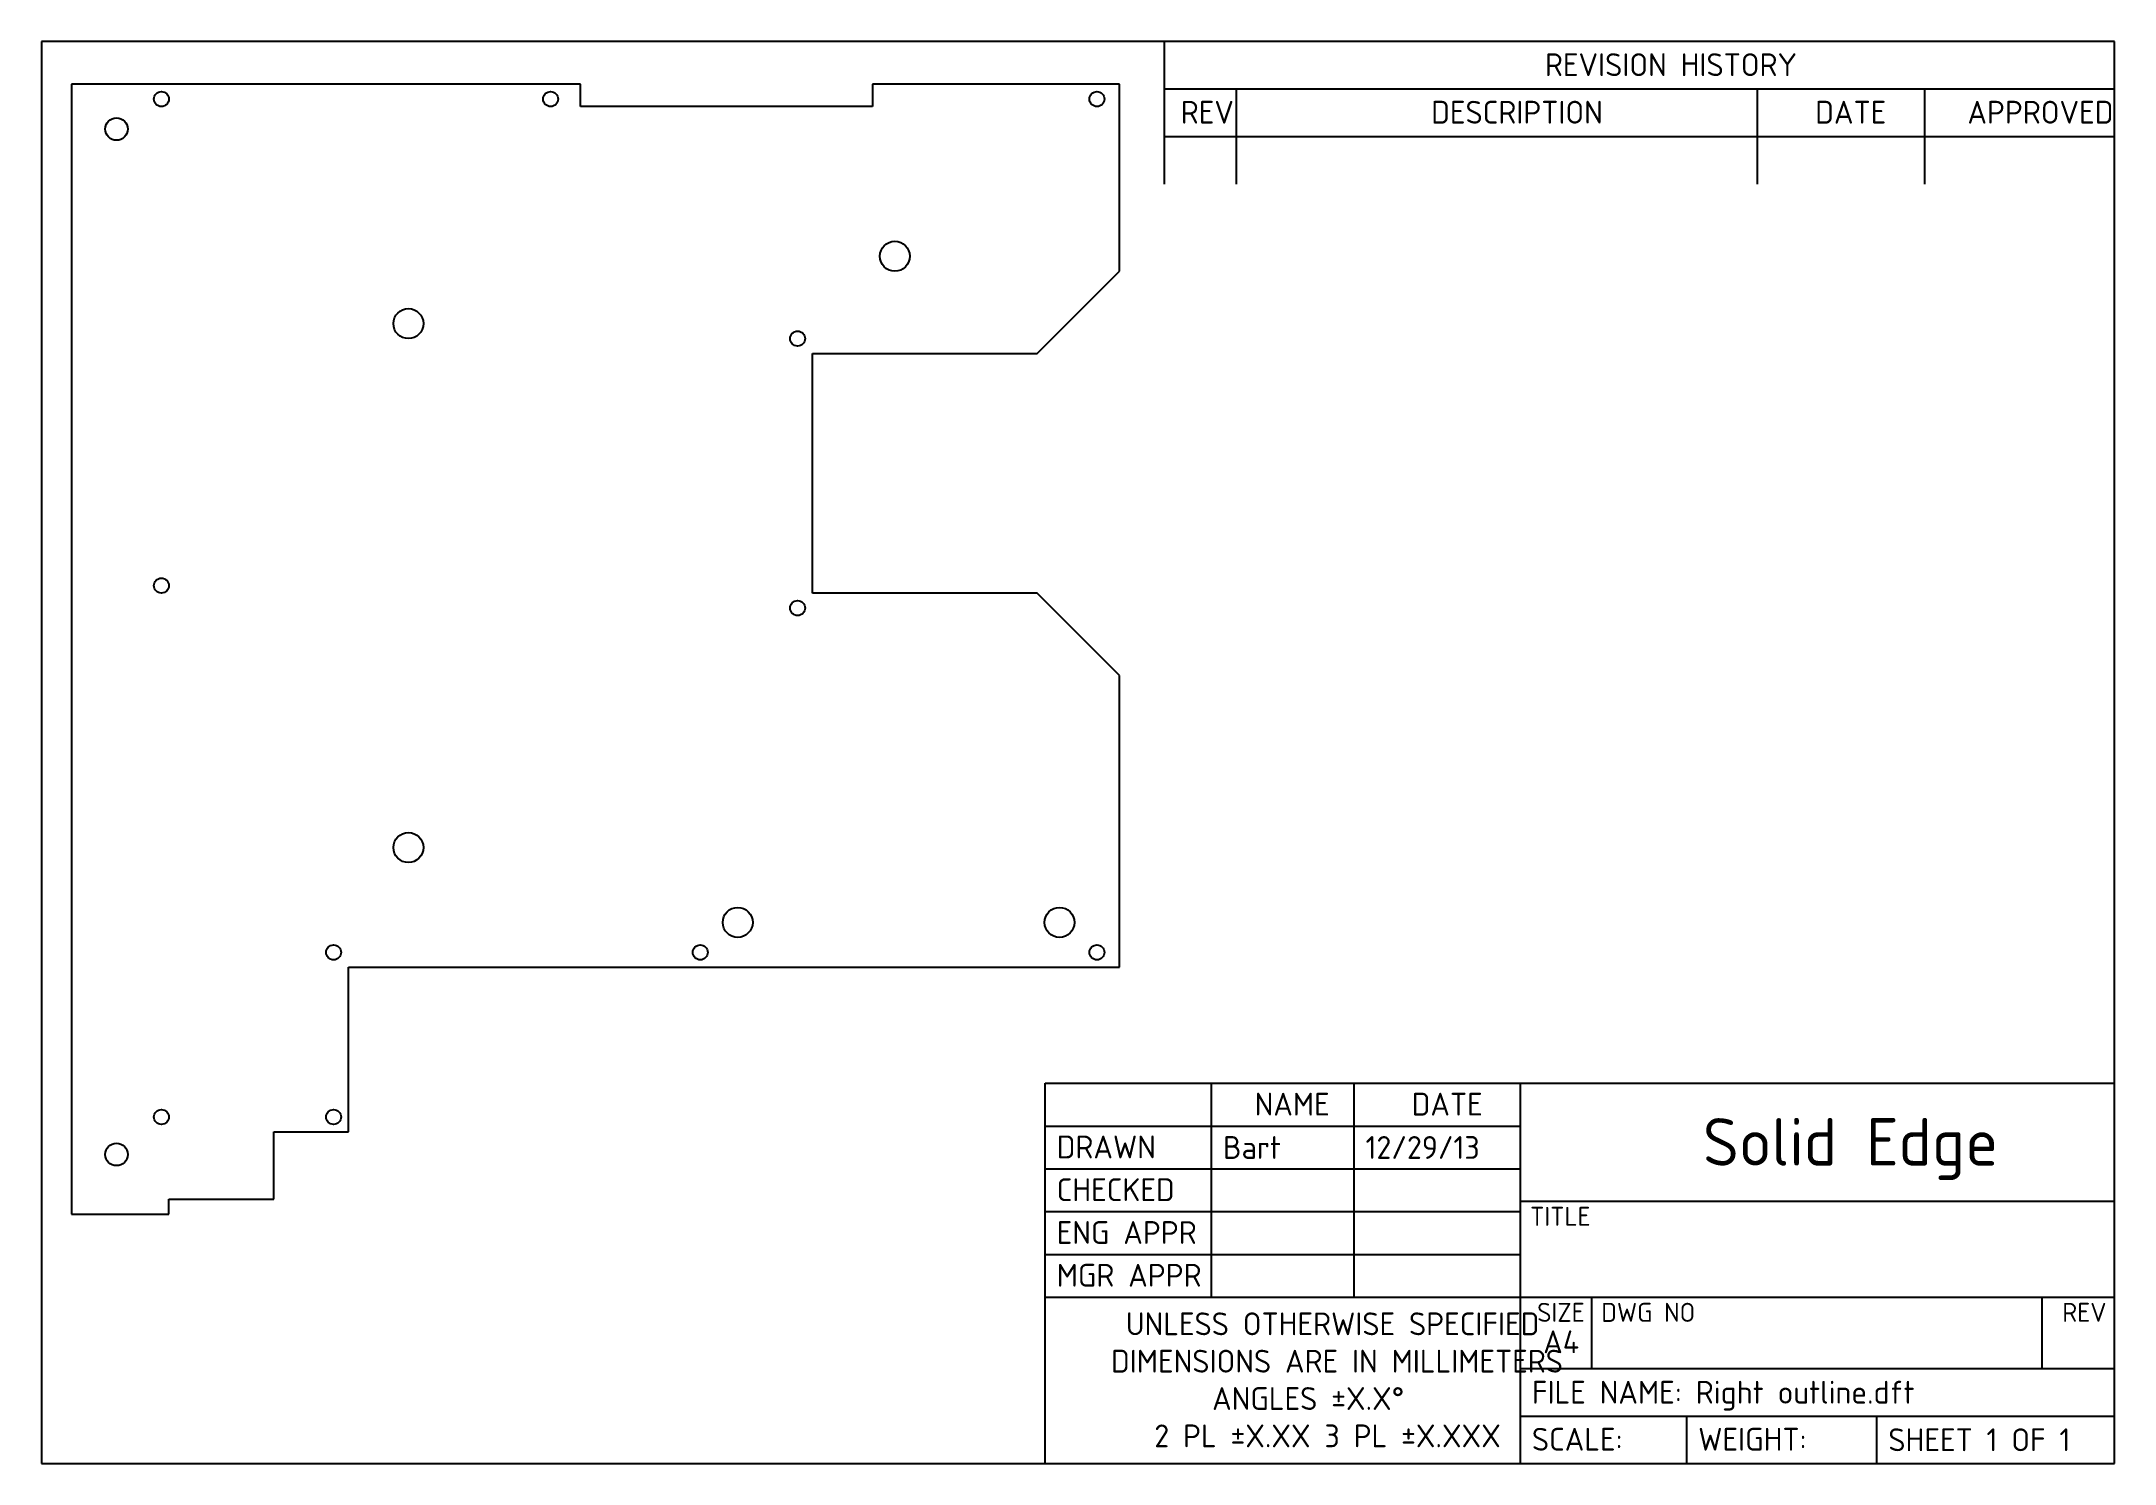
# Model space of a CAD drawing. Header units: millimetres. Extents: x 10 to 287, y 10 to 200.
import ezdxf
from ezdxf.enums import TextEntityAlignment as Align

# ---------------------------------------------------------------- set-up
doc = ezdxf.new("R2010")
doc.units = ezdxf.units.MM
doc.layers.add('Default', color=7, linetype='Continuous')
doc.layers.add('RIGHT OUTLINE', color=7, linetype='Continuous')
doc.styles.add('SEACAD_Solid_Edge_ISO', font='seiso.ttf')
doc.styles.add('SEACAD_Solid_Edge_ISOB', font='seisobd.ttf')

# ---------------------------------------------------------------- blocks, each defined once
blk = doc.blocks.new('SE')
at = {"layer": 'RIGHT OUTLINE', "color": 7, "linetype": 'Continuous'}
for p, q in [((82.03, 194.3), (14.03, 194.3)), ((14.03, 194.3), (14.03, 43.3)), ((82.03, 191.3), (82.03, 194.3)), ((154.03, 194.3), (121.03, 194.3)), ((121.03, 194.3), (121.03, 191.3)), ((154.03, 169.3), (154.03, 194.3)), ((121.03, 191.3), (82.03, 191.3)), ((143.03, 158.3), (154.03, 169.3)), ((113.03, 158.3), (143.03, 158.3)), ((113.03, 126.3), (113.03, 158.3)), ((143.03, 126.3), (113.03, 126.3)), ((154.03, 115.3), (143.03, 126.3)), ((154.03, 76.3), (154.03, 115.3)), ((51.03, 54.3), (51.03, 76.3)), ((51.03, 76.3), (154.03, 76.3)), ((41.03, 45.3), (41.03, 54.3)), ((41.03, 54.3), (51.03, 54.3)), ((27.03, 43.3), (27.03, 45.3)), ((27.03, 45.3), (41.03, 45.3)), ((14.03, 43.3), (27.03, 43.3))]:
    blk.add_line(p, q, dxfattribs=at)
for centre, radius in [((26.03, 192.3), 1), ((78.03, 192.3), 1), ((151.03, 192.3), 1), ((20.03, 188.3), 1.5), ((124.03, 171.3), 2), ((59.03, 162.3), 2), ((111.03, 160.3), 1), ((26.03, 127.3), 1), ((111.03, 124.3), 1), ((59.03, 92.3), 2), ((103.03, 82.3), 2), ((146.03, 82.3), 2), ((49.03, 78.3), 1), ((98.03, 78.3), 1), ((151.03, 78.3), 1), ((26.03, 56.3), 1), ((49.03, 56.3), 1), ((20.03, 51.3), 1.5)]:
    blk.add_circle(centre, radius, dxfattribs=at)
blk = doc.blocks.new('SEANNOT_GROUP')
at = {"layer": 'Default', "color": 7, "linetype": 'Continuous', "style": 'SEACAD_Solid_Edge_ISO'}
blk.add_text('Bart', height=3.048, dxfattribs=at).set_placement((167.874, 53.7515), align=Align.TOP_LEFT)
blk = doc.blocks.new('SEANNOT_GROUP1')
at = {"layer": 'Default', "color": 7, "linetype": 'Continuous', "style": 'SEACAD_Solid_Edge_ISO'}
blk.add_text('12/29/13', height=3.048, dxfattribs=at).set_placement((186.924, 53.7515), align=Align.TOP_LEFT)
blk = doc.blocks.new('SEANNOT_GROUP5')
at = {"layer": 'Default', "color": 7, "linetype": 'Continuous', "style": 'SEACAD_Solid_Edge_ISO'}
blk.add_text('FILE NAME: Right outline.dft', height=3.048, dxfattribs=at).set_placement((209.149, 21.049), align=Align.TOP_LEFT)
blk = doc.blocks.new('SEANNOT_GROUP6')
at = {"layer": 'Default', "color": 7, "linetype": 'Continuous', "style": 'SEACAD_Solid_Edge_ISO'}
blk.add_text('SHEET 1 OF 1', height=3.048, dxfattribs=at).set_placement((256.774, 14.699), align=Align.TOP_LEFT)

msp = doc.modelspace()

# ---------------------------------------------------------------- linework, layer by layer
at = {"layer": 'Default', "color": 7, "linetype": 'Continuous'}
for p, q in [((287, 200), (10, 200)), ((10, 200), (10, 10)), ((160, 200), (160, 180.95)), ((287, 10), (287, 200)), ((160, 193.65), (287, 193.65)), ((169.65, 193.65), (169.65, 180.95)), ((239.25, 193.65), (239.25, 180.95)), ((261.6, 193.65), (261.6, 180.95)), ((160, 187.3), (287, 187.3)), ((144.12, 10), (144.12, 60.8)), ((144.12, 60.8), (287, 60.8)), ((166.35, 32.23), (166.35, 60.8)), ((185.4, 32.23), (185.4, 60.8)), ((207.62, 10), (207.62, 60.8)), ((144.12, 55.09), (207.62, 55.09)), ((144.12, 49.37), (207.62, 49.37)), ((207.62, 45.05), (287, 45.05)), ((144.12, 43.66), (207.62, 43.66)), ((144.12, 37.94), (207.62, 37.94)), ((144.12, 32.23), (287, 32.23)), ((217.15, 22.7), (217.15, 32.1)), ((277.35, 22.7), (277.35, 32.1)), ((207.62, 22.7), (287, 22.7)), ((207.62, 16.35), (287, 16.35)), ((229.85, 10), (229.85, 16.35)), ((255.25, 10), (255.25, 16.35)), ((10, 10), (287, 10))]:
    msp.add_line(p, q, dxfattribs=at)

# ---------------------------------------------------------------- block references
at = {"layer": 'Default'}
for name in ['SE', 'SEANNOT_GROUP', 'SEANNOT_GROUP1', 'SEANNOT_GROUP5', 'SEANNOT_GROUP6']:
    msp.add_blockref(name, (0, 0), dxfattribs=at)

# ---------------------------------------------------------------- texts
at = {"layer": 'Default', "color": 7, "linetype": 'Continuous'}
for s, height, style, p in [('REVISION HISTORY', 3.048, 'SEACAD_Solid_Edge_ISO', (210.89, 198.42)), ('REV', 3.048, 'SEACAD_Solid_Edge_ISO', (162.23, 192.07)), ('DESCRIPTION', 3.048, 'SEACAD_Solid_Edge_ISO', (195.69, 192.07)), ('DATE', 3.048, 'SEACAD_Solid_Edge_ISO', (247, 192.07)), ('APPROVED', 3.048, 'SEACAD_Solid_Edge_ISO', (267.34, 192.07)), ('NAME', 3.048, 'SEACAD_Solid_Edge_ISO', (172.1, 59.54)), ('DATE', 3.048, 'SEACAD_Solid_Edge_ISO', (193.08, 59.54)), ('Solid Edge', 6.35, 'SEACAD_Solid_Edge_ISOB', (232.01, 56.15)), ('DRAWN', 3.048, 'SEACAD_Solid_Edge_ISO', (145.65, 53.82)), ('CHECKED', 3.048, 'SEACAD_Solid_Edge_ISO', (145.65, 48.11)), ('ENG APPR', 3.048, 'SEACAD_Solid_Edge_ISO', (145.65, 42.39)), ('TITLE', 2.54, 'SEACAD_Solid_Edge_ISO', (208.9, 44.3)), ('MGR APPR', 3.048, 'SEACAD_Solid_Edge_ISO', (145.65, 36.68)), ('SIZE', 2.54, 'SEACAD_Solid_Edge_ISO', (209.85, 31.47)), ('DWG NO', 2.54, 'SEACAD_Solid_Edge_ISO', (218.42, 31.47)), ('REV', 2.54, 'SEACAD_Solid_Edge_ISO', (280.01, 31.47)), ('UNLESS OTHERWISE SPECIFIED', 3.048, 'SEACAD_Solid_Edge_ISO', (154.89, 30.19)), ('A4', 3.048, 'SEACAD_Solid_Edge_ISOB', (210.66, 27.79)), ('DIMENSIONS ARE IN MILLIMETERS', 3.048, 'SEACAD_Solid_Edge_ISO', (152.91, 25.2)), ('ANGLES ±X.X°', 3.048, 'SEACAD_Solid_Edge_ISO', (166.42, 20.21)), ('2 PL ±X.XX 3 PL ±X.XXX', 3.048, 'SEACAD_Solid_Edge_ISO', (158.7, 15.22)), ('SCALE:', 3.048, 'SEACAD_Solid_Edge_ISO', (209.15, 14.77)), ('WEIGHT:', 3.048, 'SEACAD_Solid_Edge_ISO', (231.37, 14.77))]:
    msp.add_text(s, height=height, dxfattribs=dict(at, style=style)).set_placement(p, align=Align.TOP_LEFT)

doc.saveas('drawing.dxf')
